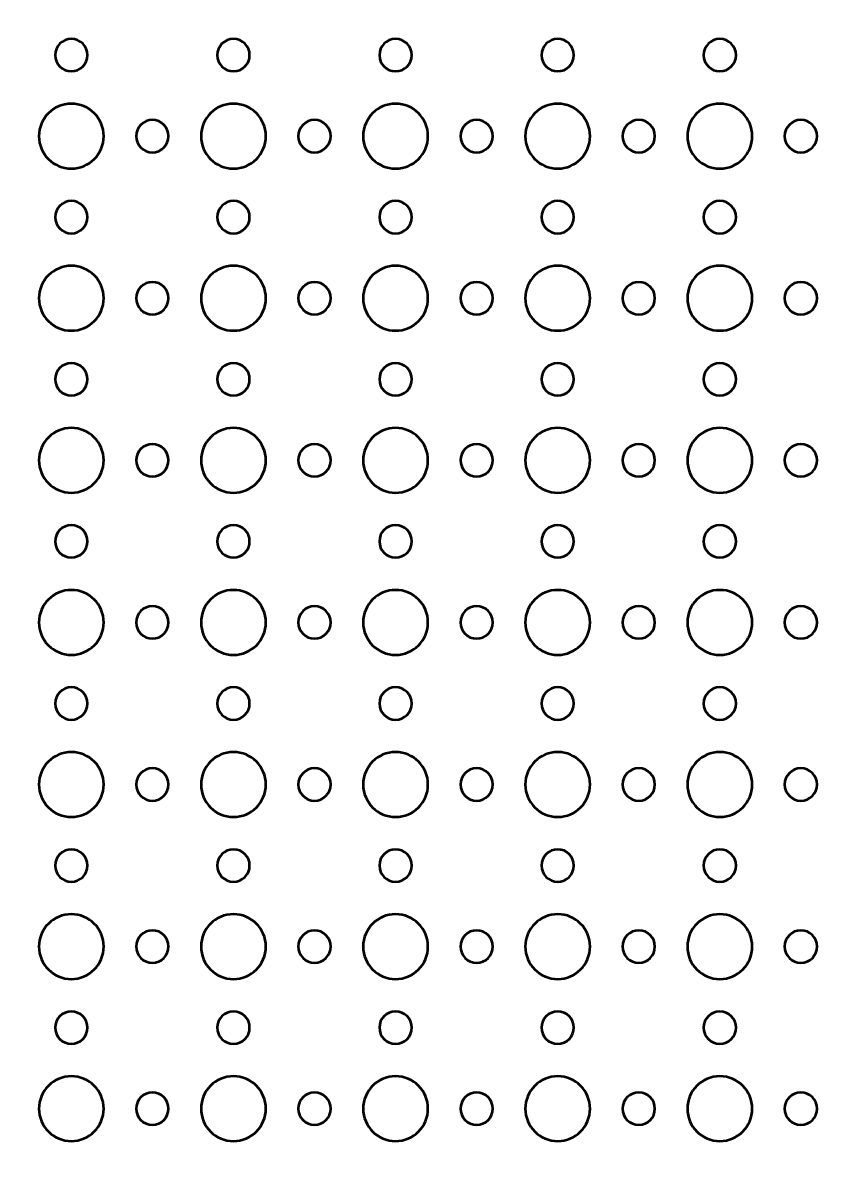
# Model space of a CAD drawing. Header units: centimetres. Extents: x -29.9 to 29.9, y -20.9 to 20.9.
# Drawn here: x 7.8 to 15.3, y -10.2 to 0.3 of the extents above; entities that cross this region are included whole.
import ezdxf

# ---------------------------------------------------------------- set-up
doc = ezdxf.new("R2010")
doc.units = ezdxf.units.CM
doc.header["$MEASUREMENT"] = 0
doc.layers.add('Layer 1', color=7, linetype='Continuous')

msp = doc.modelspace()

# ---------------------------------------------------------------- linework, layer by layer
at = {"layer": 'Layer 1', "lineweight": 53}
for points, knots in [([(29.45, -20.95), (29.45, -20.95), (-29.45, -20.95), (-29.45, -20.95), (-29.45, -20.95), (-29.72614, -20.95), (-29.95, -20.72614), (-29.95, -20.45), (-29.95, -20.45), (-29.95, -20.45), (-29.95, 20.45), (-29.95, 20.45), (-29.95, 20.45), (-29.95, 20.72614), (-29.72614, 20.95), (-29.45, 20.95), (-29.45, 20.95), (-29.45, 20.95), (29.45, 20.95), (29.45, 20.95), (29.45, 20.95), (29.72614, 20.95), (29.95, 20.72614), (29.95, 20.45), (29.95, 20.45), (29.95, 20.45), (29.95, -20.45), (29.95, -20.45), (29.95, -20.45), (29.95, -20.72614), (29.72614, -20.95), (29.45, -20.95)], [0, 0, 0, 0, 0.11111111, 0.11111111, 0.11111111, 0.11111111, 0.22222222, 0.22222222, 0.22222222, 0.22222222, 0.33333333, 0.33333333, 0.33333333, 0.33333333, 0.44444444, 0.44444444, 0.44444444, 0.44444444, 0.55555556, 0.55555556, 0.55555556, 0.55555556, 0.66666667, 0.66666667, 0.66666667, 0.66666667, 0.77777778, 0.77777778, 0.77777778, 0.77777778, 1, 1, 1, 1]), ([(8.1, 0), (8.1, 0.08284), (8.16716, 0.15), (8.25, 0.15), (8.25, 0.15), (8.33284, 0.15), (8.4, 0.08284), (8.4, 0), (8.4, 0), (8.4, -0.08284), (8.33284, -0.15), (8.25, -0.15), (8.25, -0.15), (8.16716, -0.15), (8.1, -0.08284), (8.1, 0)], [0, 0, 0, 0, 0.2, 0.2, 0.2, 0.2, 0.4, 0.4, 0.4, 0.4, 0.6, 0.6, 0.6, 0.6, 1, 1, 1, 1]), ([(9.6, 0), (9.6, 0.08284), (9.66716, 0.15), (9.75, 0.15), (9.75, 0.15), (9.83284, 0.15), (9.9, 0.08284), (9.9, 0), (9.9, 0), (9.9, -0.08284), (9.83284, -0.15), (9.75, -0.15), (9.75, -0.15), (9.66716, -0.15), (9.6, -0.08284), (9.6, 0)], [0, 0, 0, 0, 0.2, 0.2, 0.2, 0.2, 0.4, 0.4, 0.4, 0.4, 0.6, 0.6, 0.6, 0.6, 1, 1, 1, 1]), ([(11.1, 0), (11.1, 0.08284), (11.16716, 0.15), (11.25, 0.15), (11.25, 0.15), (11.33284, 0.15), (11.4, 0.08284), (11.4, 0), (11.4, 0), (11.4, -0.08284), (11.33284, -0.15), (11.25, -0.15), (11.25, -0.15), (11.16716, -0.15), (11.1, -0.08284), (11.1, 0)], [0, 0, 0, 0, 0.2, 0.2, 0.2, 0.2, 0.4, 0.4, 0.4, 0.4, 0.6, 0.6, 0.6, 0.6, 1, 1, 1, 1]), ([(12.6, 0), (12.6, 0.08284), (12.66716, 0.15), (12.75, 0.15), (12.75, 0.15), (12.83284, 0.15), (12.9, 0.08284), (12.9, 0), (12.9, 0), (12.9, -0.08284), (12.83284, -0.15), (12.75, -0.15), (12.75, -0.15), (12.66716, -0.15), (12.6, -0.08284), (12.6, 0)], [0, 0, 0, 0, 0.2, 0.2, 0.2, 0.2, 0.4, 0.4, 0.4, 0.4, 0.6, 0.6, 0.6, 0.6, 1, 1, 1, 1]), ([(14.1, 0), (14.1, 0.08284), (14.16716, 0.15), (14.25, 0.15), (14.25, 0.15), (14.33284, 0.15), (14.4, 0.08284), (14.4, 0), (14.4, 0), (14.4, -0.08284), (14.33284, -0.15), (14.25, -0.15), (14.25, -0.15), (14.16716, -0.15), (14.1, -0.08284), (14.1, 0)], [0, 0, 0, 0, 0.2, 0.2, 0.2, 0.2, 0.4, 0.4, 0.4, 0.4, 0.6, 0.6, 0.6, 0.6, 1, 1, 1, 1]), ([(7.95, -0.75), (7.95, -0.58431), (8.08431, -0.45), (8.25, -0.45), (8.25, -0.45), (8.41569, -0.45), (8.55, -0.58431), (8.55, -0.75), (8.55, -0.75), (8.55, -0.91569), (8.41569, -1.05), (8.25, -1.05), (8.25, -1.05), (8.08431, -1.05), (7.95, -0.91569), (7.95, -0.75)], [0, 0, 0, 0, 0.2, 0.2, 0.2, 0.2, 0.4, 0.4, 0.4, 0.4, 0.6, 0.6, 0.6, 0.6, 1, 1, 1, 1]), ([(9.45, -0.75), (9.45, -0.58431), (9.58431, -0.45), (9.75, -0.45), (9.75, -0.45), (9.91569, -0.45), (10.05, -0.58431), (10.05, -0.75), (10.05, -0.75), (10.05, -0.91569), (9.91569, -1.05), (9.75, -1.05), (9.75, -1.05), (9.58431, -1.05), (9.45, -0.91569), (9.45, -0.75)], [0, 0, 0, 0, 0.2, 0.2, 0.2, 0.2, 0.4, 0.4, 0.4, 0.4, 0.6, 0.6, 0.6, 0.6, 1, 1, 1, 1]), ([(10.95, -0.75), (10.95, -0.58431), (11.08431, -0.45), (11.25, -0.45), (11.25, -0.45), (11.41569, -0.45), (11.55, -0.58431), (11.55, -0.75), (11.55, -0.75), (11.55, -0.91569), (11.41569, -1.05), (11.25, -1.05), (11.25, -1.05), (11.08431, -1.05), (10.95, -0.91569), (10.95, -0.75)], [0, 0, 0, 0, 0.2, 0.2, 0.2, 0.2, 0.4, 0.4, 0.4, 0.4, 0.6, 0.6, 0.6, 0.6, 1, 1, 1, 1]), ([(12.45, -0.75), (12.45, -0.58431), (12.58431, -0.45), (12.75, -0.45), (12.75, -0.45), (12.91569, -0.45), (13.05, -0.58431), (13.05, -0.75), (13.05, -0.75), (13.05, -0.91569), (12.91569, -1.05), (12.75, -1.05), (12.75, -1.05), (12.58431, -1.05), (12.45, -0.91569), (12.45, -0.75)], [0, 0, 0, 0, 0.2, 0.2, 0.2, 0.2, 0.4, 0.4, 0.4, 0.4, 0.6, 0.6, 0.6, 0.6, 1, 1, 1, 1]), ([(13.95, -0.75), (13.95, -0.58431), (14.08431, -0.45), (14.25, -0.45), (14.25, -0.45), (14.41569, -0.45), (14.55, -0.58431), (14.55, -0.75), (14.55, -0.75), (14.55, -0.91569), (14.41569, -1.05), (14.25, -1.05), (14.25, -1.05), (14.08431, -1.05), (13.95, -0.91569), (13.95, -0.75)], [0, 0, 0, 0, 0.2, 0.2, 0.2, 0.2, 0.4, 0.4, 0.4, 0.4, 0.6, 0.6, 0.6, 0.6, 1, 1, 1, 1]), ([(8.85, -0.75), (8.85, -0.66716), (8.91716, -0.6), (9, -0.6), (9, -0.6), (9.08284, -0.6), (9.15, -0.66716), (9.15, -0.75), (9.15, -0.75), (9.15, -0.83284), (9.08284, -0.9), (9, -0.9), (9, -0.9), (8.91716, -0.9), (8.85, -0.83284), (8.85, -0.75)], [0, 0, 0, 0, 0.2, 0.2, 0.2, 0.2, 0.4, 0.4, 0.4, 0.4, 0.6, 0.6, 0.6, 0.6, 1, 1, 1, 1]), ([(10.35, -0.75), (10.35, -0.66716), (10.41716, -0.6), (10.5, -0.6), (10.5, -0.6), (10.58284, -0.6), (10.65, -0.66716), (10.65, -0.75), (10.65, -0.75), (10.65, -0.83284), (10.58284, -0.9), (10.5, -0.9), (10.5, -0.9), (10.41716, -0.9), (10.35, -0.83284), (10.35, -0.75)], [0, 0, 0, 0, 0.2, 0.2, 0.2, 0.2, 0.4, 0.4, 0.4, 0.4, 0.6, 0.6, 0.6, 0.6, 1, 1, 1, 1]), ([(11.85, -0.75), (11.85, -0.66716), (11.91716, -0.6), (12, -0.6), (12, -0.6), (12.08284, -0.6), (12.15, -0.66716), (12.15, -0.75), (12.15, -0.75), (12.15, -0.83284), (12.08284, -0.9), (12, -0.9), (12, -0.9), (11.91716, -0.9), (11.85, -0.83284), (11.85, -0.75)], [0, 0, 0, 0, 0.2, 0.2, 0.2, 0.2, 0.4, 0.4, 0.4, 0.4, 0.6, 0.6, 0.6, 0.6, 1, 1, 1, 1]), ([(13.35, -0.75), (13.35, -0.66716), (13.41716, -0.6), (13.5, -0.6), (13.5, -0.6), (13.58284, -0.6), (13.65, -0.66716), (13.65, -0.75), (13.65, -0.75), (13.65, -0.83284), (13.58284, -0.9), (13.5, -0.9), (13.5, -0.9), (13.41716, -0.9), (13.35, -0.83284), (13.35, -0.75)], [0, 0, 0, 0, 0.2, 0.2, 0.2, 0.2, 0.4, 0.4, 0.4, 0.4, 0.6, 0.6, 0.6, 0.6, 1, 1, 1, 1]), ([(14.85, -0.75), (14.85, -0.66716), (14.91716, -0.6), (15, -0.6), (15, -0.6), (15.08284, -0.6), (15.15, -0.66716), (15.15, -0.75), (15.15, -0.75), (15.15, -0.83284), (15.08284, -0.9), (15, -0.9), (15, -0.9), (14.91716, -0.9), (14.85, -0.83284), (14.85, -0.75)], [0, 0, 0, 0, 0.2, 0.2, 0.2, 0.2, 0.4, 0.4, 0.4, 0.4, 0.6, 0.6, 0.6, 0.6, 1, 1, 1, 1]), ([(8.1, -1.5), (8.1, -1.41716), (8.16716, -1.35), (8.25, -1.35), (8.25, -1.35), (8.33284, -1.35), (8.4, -1.41716), (8.4, -1.5), (8.4, -1.5), (8.4, -1.58284), (8.33284, -1.65), (8.25, -1.65), (8.25, -1.65), (8.16716, -1.65), (8.1, -1.58284), (8.1, -1.5)], [0, 0, 0, 0, 0.2, 0.2, 0.2, 0.2, 0.4, 0.4, 0.4, 0.4, 0.6, 0.6, 0.6, 0.6, 1, 1, 1, 1]), ([(9.6, -1.5), (9.6, -1.41716), (9.66716, -1.35), (9.75, -1.35), (9.75, -1.35), (9.83284, -1.35), (9.9, -1.41716), (9.9, -1.5), (9.9, -1.5), (9.9, -1.58284), (9.83284, -1.65), (9.75, -1.65), (9.75, -1.65), (9.66716, -1.65), (9.6, -1.58284), (9.6, -1.5)], [0, 0, 0, 0, 0.2, 0.2, 0.2, 0.2, 0.4, 0.4, 0.4, 0.4, 0.6, 0.6, 0.6, 0.6, 1, 1, 1, 1]), ([(11.1, -1.5), (11.1, -1.41716), (11.16716, -1.35), (11.25, -1.35), (11.25, -1.35), (11.33284, -1.35), (11.4, -1.41716), (11.4, -1.5), (11.4, -1.5), (11.4, -1.58284), (11.33284, -1.65), (11.25, -1.65), (11.25, -1.65), (11.16716, -1.65), (11.1, -1.58284), (11.1, -1.5)], [0, 0, 0, 0, 0.2, 0.2, 0.2, 0.2, 0.4, 0.4, 0.4, 0.4, 0.6, 0.6, 0.6, 0.6, 1, 1, 1, 1]), ([(12.6, -1.5), (12.6, -1.41716), (12.66716, -1.35), (12.75, -1.35), (12.75, -1.35), (12.83284, -1.35), (12.9, -1.41716), (12.9, -1.5), (12.9, -1.5), (12.9, -1.58284), (12.83284, -1.65), (12.75, -1.65), (12.75, -1.65), (12.66716, -1.65), (12.6, -1.58284), (12.6, -1.5)], [0, 0, 0, 0, 0.2, 0.2, 0.2, 0.2, 0.4, 0.4, 0.4, 0.4, 0.6, 0.6, 0.6, 0.6, 1, 1, 1, 1]), ([(14.1, -1.5), (14.1, -1.41716), (14.16716, -1.35), (14.25, -1.35), (14.25, -1.35), (14.33284, -1.35), (14.4, -1.41716), (14.4, -1.5), (14.4, -1.5), (14.4, -1.58284), (14.33284, -1.65), (14.25, -1.65), (14.25, -1.65), (14.16716, -1.65), (14.1, -1.58284), (14.1, -1.5)], [0, 0, 0, 0, 0.2, 0.2, 0.2, 0.2, 0.4, 0.4, 0.4, 0.4, 0.6, 0.6, 0.6, 0.6, 1, 1, 1, 1]), ([(7.95, -2.25), (7.95, -2.08431), (8.08431, -1.95), (8.25, -1.95), (8.25, -1.95), (8.41569, -1.95), (8.55, -2.08431), (8.55, -2.25), (8.55, -2.25), (8.55, -2.41569), (8.41569, -2.55), (8.25, -2.55), (8.25, -2.55), (8.08431, -2.55), (7.95, -2.41569), (7.95, -2.25)], [0, 0, 0, 0, 0.2, 0.2, 0.2, 0.2, 0.4, 0.4, 0.4, 0.4, 0.6, 0.6, 0.6, 0.6, 1, 1, 1, 1]), ([(9.45, -2.25), (9.45, -2.08431), (9.58431, -1.95), (9.75, -1.95), (9.75, -1.95), (9.91569, -1.95), (10.05, -2.08431), (10.05, -2.25), (10.05, -2.25), (10.05, -2.41569), (9.91569, -2.55), (9.75, -2.55), (9.75, -2.55), (9.58431, -2.55), (9.45, -2.41569), (9.45, -2.25)], [0, 0, 0, 0, 0.2, 0.2, 0.2, 0.2, 0.4, 0.4, 0.4, 0.4, 0.6, 0.6, 0.6, 0.6, 1, 1, 1, 1]), ([(10.95, -2.25), (10.95, -2.08431), (11.08431, -1.95), (11.25, -1.95), (11.25, -1.95), (11.41569, -1.95), (11.55, -2.08431), (11.55, -2.25), (11.55, -2.25), (11.55, -2.41569), (11.41569, -2.55), (11.25, -2.55), (11.25, -2.55), (11.08431, -2.55), (10.95, -2.41569), (10.95, -2.25)], [0, 0, 0, 0, 0.2, 0.2, 0.2, 0.2, 0.4, 0.4, 0.4, 0.4, 0.6, 0.6, 0.6, 0.6, 1, 1, 1, 1]), ([(12.45, -2.25), (12.45, -2.08431), (12.58431, -1.95), (12.75, -1.95), (12.75, -1.95), (12.91569, -1.95), (13.05, -2.08431), (13.05, -2.25), (13.05, -2.25), (13.05, -2.41569), (12.91569, -2.55), (12.75, -2.55), (12.75, -2.55), (12.58431, -2.55), (12.45, -2.41569), (12.45, -2.25)], [0, 0, 0, 0, 0.2, 0.2, 0.2, 0.2, 0.4, 0.4, 0.4, 0.4, 0.6, 0.6, 0.6, 0.6, 1, 1, 1, 1]), ([(13.95, -2.25), (13.95, -2.08431), (14.08431, -1.95), (14.25, -1.95), (14.25, -1.95), (14.41569, -1.95), (14.55, -2.08431), (14.55, -2.25), (14.55, -2.25), (14.55, -2.41569), (14.41569, -2.55), (14.25, -2.55), (14.25, -2.55), (14.08431, -2.55), (13.95, -2.41569), (13.95, -2.25)], [0, 0, 0, 0, 0.2, 0.2, 0.2, 0.2, 0.4, 0.4, 0.4, 0.4, 0.6, 0.6, 0.6, 0.6, 1, 1, 1, 1]), ([(8.85, -2.25), (8.85, -2.16716), (8.91716, -2.1), (9, -2.1), (9, -2.1), (9.08284, -2.1), (9.15, -2.16716), (9.15, -2.25), (9.15, -2.25), (9.15, -2.33284), (9.08284, -2.4), (9, -2.4), (9, -2.4), (8.91716, -2.4), (8.85, -2.33284), (8.85, -2.25)], [0, 0, 0, 0, 0.2, 0.2, 0.2, 0.2, 0.4, 0.4, 0.4, 0.4, 0.6, 0.6, 0.6, 0.6, 1, 1, 1, 1]), ([(10.35, -2.25), (10.35, -2.16716), (10.41716, -2.1), (10.5, -2.1), (10.5, -2.1), (10.58284, -2.1), (10.65, -2.16716), (10.65, -2.25), (10.65, -2.25), (10.65, -2.33284), (10.58284, -2.4), (10.5, -2.4), (10.5, -2.4), (10.41716, -2.4), (10.35, -2.33284), (10.35, -2.25)], [0, 0, 0, 0, 0.2, 0.2, 0.2, 0.2, 0.4, 0.4, 0.4, 0.4, 0.6, 0.6, 0.6, 0.6, 1, 1, 1, 1]), ([(11.85, -2.25), (11.85, -2.16716), (11.91716, -2.1), (12, -2.1), (12, -2.1), (12.08284, -2.1), (12.15, -2.16716), (12.15, -2.25), (12.15, -2.25), (12.15, -2.33284), (12.08284, -2.4), (12, -2.4), (12, -2.4), (11.91716, -2.4), (11.85, -2.33284), (11.85, -2.25)], [0, 0, 0, 0, 0.2, 0.2, 0.2, 0.2, 0.4, 0.4, 0.4, 0.4, 0.6, 0.6, 0.6, 0.6, 1, 1, 1, 1]), ([(13.35, -2.25), (13.35, -2.16716), (13.41716, -2.1), (13.5, -2.1), (13.5, -2.1), (13.58284, -2.1), (13.65, -2.16716), (13.65, -2.25), (13.65, -2.25), (13.65, -2.33284), (13.58284, -2.4), (13.5, -2.4), (13.5, -2.4), (13.41716, -2.4), (13.35, -2.33284), (13.35, -2.25)], [0, 0, 0, 0, 0.2, 0.2, 0.2, 0.2, 0.4, 0.4, 0.4, 0.4, 0.6, 0.6, 0.6, 0.6, 1, 1, 1, 1]), ([(14.85, -2.25), (14.85, -2.16716), (14.91716, -2.1), (15, -2.1), (15, -2.1), (15.08284, -2.1), (15.15, -2.16716), (15.15, -2.25), (15.15, -2.25), (15.15, -2.33284), (15.08284, -2.4), (15, -2.4), (15, -2.4), (14.91716, -2.4), (14.85, -2.33284), (14.85, -2.25)], [0, 0, 0, 0, 0.2, 0.2, 0.2, 0.2, 0.4, 0.4, 0.4, 0.4, 0.6, 0.6, 0.6, 0.6, 1, 1, 1, 1]), ([(8.1, -3), (8.1, -2.91716), (8.16716, -2.85), (8.25, -2.85), (8.25, -2.85), (8.33284, -2.85), (8.4, -2.91716), (8.4, -3), (8.4, -3), (8.4, -3.08284), (8.33284, -3.15), (8.25, -3.15), (8.25, -3.15), (8.16716, -3.15), (8.1, -3.08284), (8.1, -3)], [0, 0, 0, 0, 0.2, 0.2, 0.2, 0.2, 0.4, 0.4, 0.4, 0.4, 0.6, 0.6, 0.6, 0.6, 1, 1, 1, 1]), ([(9.6, -3), (9.6, -2.91716), (9.66716, -2.85), (9.75, -2.85), (9.75, -2.85), (9.83284, -2.85), (9.9, -2.91716), (9.9, -3), (9.9, -3), (9.9, -3.08284), (9.83284, -3.15), (9.75, -3.15), (9.75, -3.15), (9.66716, -3.15), (9.6, -3.08284), (9.6, -3)], [0, 0, 0, 0, 0.2, 0.2, 0.2, 0.2, 0.4, 0.4, 0.4, 0.4, 0.6, 0.6, 0.6, 0.6, 1, 1, 1, 1]), ([(11.1, -3), (11.1, -2.91716), (11.16716, -2.85), (11.25, -2.85), (11.25, -2.85), (11.33284, -2.85), (11.4, -2.91716), (11.4, -3), (11.4, -3), (11.4, -3.08284), (11.33284, -3.15), (11.25, -3.15), (11.25, -3.15), (11.16716, -3.15), (11.1, -3.08284), (11.1, -3)], [0, 0, 0, 0, 0.2, 0.2, 0.2, 0.2, 0.4, 0.4, 0.4, 0.4, 0.6, 0.6, 0.6, 0.6, 1, 1, 1, 1]), ([(12.6, -3), (12.6, -2.91716), (12.66716, -2.85), (12.75, -2.85), (12.75, -2.85), (12.83284, -2.85), (12.9, -2.91716), (12.9, -3), (12.9, -3), (12.9, -3.08284), (12.83284, -3.15), (12.75, -3.15), (12.75, -3.15), (12.66716, -3.15), (12.6, -3.08284), (12.6, -3)], [0, 0, 0, 0, 0.2, 0.2, 0.2, 0.2, 0.4, 0.4, 0.4, 0.4, 0.6, 0.6, 0.6, 0.6, 1, 1, 1, 1]), ([(14.1, -3), (14.1, -2.91716), (14.16716, -2.85), (14.25, -2.85), (14.25, -2.85), (14.33284, -2.85), (14.4, -2.91716), (14.4, -3), (14.4, -3), (14.4, -3.08284), (14.33284, -3.15), (14.25, -3.15), (14.25, -3.15), (14.16716, -3.15), (14.1, -3.08284), (14.1, -3)], [0, 0, 0, 0, 0.2, 0.2, 0.2, 0.2, 0.4, 0.4, 0.4, 0.4, 0.6, 0.6, 0.6, 0.6, 1, 1, 1, 1]), ([(7.95, -3.75), (7.95, -3.58431), (8.08431, -3.45), (8.25, -3.45), (8.25, -3.45), (8.41569, -3.45), (8.55, -3.58431), (8.55, -3.75), (8.55, -3.75), (8.55, -3.91569), (8.41569, -4.05), (8.25, -4.05), (8.25, -4.05), (8.08431, -4.05), (7.95, -3.91569), (7.95, -3.75)], [0, 0, 0, 0, 0.2, 0.2, 0.2, 0.2, 0.4, 0.4, 0.4, 0.4, 0.6, 0.6, 0.6, 0.6, 1, 1, 1, 1]), ([(9.45, -3.75), (9.45, -3.58431), (9.58431, -3.45), (9.75, -3.45), (9.75, -3.45), (9.91569, -3.45), (10.05, -3.58431), (10.05, -3.75), (10.05, -3.75), (10.05, -3.91569), (9.91569, -4.05), (9.75, -4.05), (9.75, -4.05), (9.58431, -4.05), (9.45, -3.91569), (9.45, -3.75)], [0, 0, 0, 0, 0.2, 0.2, 0.2, 0.2, 0.4, 0.4, 0.4, 0.4, 0.6, 0.6, 0.6, 0.6, 1, 1, 1, 1]), ([(10.95, -3.75), (10.95, -3.58431), (11.08431, -3.45), (11.25, -3.45), (11.25, -3.45), (11.41569, -3.45), (11.55, -3.58431), (11.55, -3.75), (11.55, -3.75), (11.55, -3.91569), (11.41569, -4.05), (11.25, -4.05), (11.25, -4.05), (11.08431, -4.05), (10.95, -3.91569), (10.95, -3.75)], [0, 0, 0, 0, 0.2, 0.2, 0.2, 0.2, 0.4, 0.4, 0.4, 0.4, 0.6, 0.6, 0.6, 0.6, 1, 1, 1, 1]), ([(12.45, -3.75), (12.45, -3.58431), (12.58431, -3.45), (12.75, -3.45), (12.75, -3.45), (12.91569, -3.45), (13.05, -3.58431), (13.05, -3.75), (13.05, -3.75), (13.05, -3.91569), (12.91569, -4.05), (12.75, -4.05), (12.75, -4.05), (12.58431, -4.05), (12.45, -3.91569), (12.45, -3.75)], [0, 0, 0, 0, 0.2, 0.2, 0.2, 0.2, 0.4, 0.4, 0.4, 0.4, 0.6, 0.6, 0.6, 0.6, 1, 1, 1, 1]), ([(13.95, -3.75), (13.95, -3.58431), (14.08431, -3.45), (14.25, -3.45), (14.25, -3.45), (14.41569, -3.45), (14.55, -3.58431), (14.55, -3.75), (14.55, -3.75), (14.55, -3.91569), (14.41569, -4.05), (14.25, -4.05), (14.25, -4.05), (14.08431, -4.05), (13.95, -3.91569), (13.95, -3.75)], [0, 0, 0, 0, 0.2, 0.2, 0.2, 0.2, 0.4, 0.4, 0.4, 0.4, 0.6, 0.6, 0.6, 0.6, 1, 1, 1, 1]), ([(8.85, -3.75), (8.85, -3.66716), (8.91716, -3.6), (9, -3.6), (9, -3.6), (9.08284, -3.6), (9.15, -3.66716), (9.15, -3.75), (9.15, -3.75), (9.15, -3.83284), (9.08284, -3.9), (9, -3.9), (9, -3.9), (8.91716, -3.9), (8.85, -3.83284), (8.85, -3.75)], [0, 0, 0, 0, 0.2, 0.2, 0.2, 0.2, 0.4, 0.4, 0.4, 0.4, 0.6, 0.6, 0.6, 0.6, 1, 1, 1, 1]), ([(10.35, -3.75), (10.35, -3.66716), (10.41716, -3.6), (10.5, -3.6), (10.5, -3.6), (10.58284, -3.6), (10.65, -3.66716), (10.65, -3.75), (10.65, -3.75), (10.65, -3.83284), (10.58284, -3.9), (10.5, -3.9), (10.5, -3.9), (10.41716, -3.9), (10.35, -3.83284), (10.35, -3.75)], [0, 0, 0, 0, 0.2, 0.2, 0.2, 0.2, 0.4, 0.4, 0.4, 0.4, 0.6, 0.6, 0.6, 0.6, 1, 1, 1, 1]), ([(11.85, -3.75), (11.85, -3.66716), (11.91716, -3.6), (12, -3.6), (12, -3.6), (12.08284, -3.6), (12.15, -3.66716), (12.15, -3.75), (12.15, -3.75), (12.15, -3.83284), (12.08284, -3.9), (12, -3.9), (12, -3.9), (11.91716, -3.9), (11.85, -3.83284), (11.85, -3.75)], [0, 0, 0, 0, 0.2, 0.2, 0.2, 0.2, 0.4, 0.4, 0.4, 0.4, 0.6, 0.6, 0.6, 0.6, 1, 1, 1, 1]), ([(13.35, -3.75), (13.35, -3.66716), (13.41716, -3.6), (13.5, -3.6), (13.5, -3.6), (13.58284, -3.6), (13.65, -3.66716), (13.65, -3.75), (13.65, -3.75), (13.65, -3.83284), (13.58284, -3.9), (13.5, -3.9), (13.5, -3.9), (13.41716, -3.9), (13.35, -3.83284), (13.35, -3.75)], [0, 0, 0, 0, 0.2, 0.2, 0.2, 0.2, 0.4, 0.4, 0.4, 0.4, 0.6, 0.6, 0.6, 0.6, 1, 1, 1, 1]), ([(14.85, -3.75), (14.85, -3.66716), (14.91716, -3.6), (15, -3.6), (15, -3.6), (15.08284, -3.6), (15.15, -3.66716), (15.15, -3.75), (15.15, -3.75), (15.15, -3.83284), (15.08284, -3.9), (15, -3.9), (15, -3.9), (14.91716, -3.9), (14.85, -3.83284), (14.85, -3.75)], [0, 0, 0, 0, 0.2, 0.2, 0.2, 0.2, 0.4, 0.4, 0.4, 0.4, 0.6, 0.6, 0.6, 0.6, 1, 1, 1, 1]), ([(8.1, -4.5), (8.1, -4.41716), (8.16716, -4.35), (8.25, -4.35), (8.25, -4.35), (8.33284, -4.35), (8.4, -4.41716), (8.4, -4.5), (8.4, -4.5), (8.4, -4.58284), (8.33284, -4.65), (8.25, -4.65), (8.25, -4.65), (8.16716, -4.65), (8.1, -4.58284), (8.1, -4.5)], [0, 0, 0, 0, 0.2, 0.2, 0.2, 0.2, 0.4, 0.4, 0.4, 0.4, 0.6, 0.6, 0.6, 0.6, 1, 1, 1, 1]), ([(9.6, -4.5), (9.6, -4.41716), (9.66716, -4.35), (9.75, -4.35), (9.75, -4.35), (9.83284, -4.35), (9.9, -4.41716), (9.9, -4.5), (9.9, -4.5), (9.9, -4.58284), (9.83284, -4.65), (9.75, -4.65), (9.75, -4.65), (9.66716, -4.65), (9.6, -4.58284), (9.6, -4.5)], [0, 0, 0, 0, 0.2, 0.2, 0.2, 0.2, 0.4, 0.4, 0.4, 0.4, 0.6, 0.6, 0.6, 0.6, 1, 1, 1, 1]), ([(11.1, -4.5), (11.1, -4.41716), (11.16716, -4.35), (11.25, -4.35), (11.25, -4.35), (11.33284, -4.35), (11.4, -4.41716), (11.4, -4.5), (11.4, -4.5), (11.4, -4.58284), (11.33284, -4.65), (11.25, -4.65), (11.25, -4.65), (11.16716, -4.65), (11.1, -4.58284), (11.1, -4.5)], [0, 0, 0, 0, 0.2, 0.2, 0.2, 0.2, 0.4, 0.4, 0.4, 0.4, 0.6, 0.6, 0.6, 0.6, 1, 1, 1, 1]), ([(12.6, -4.5), (12.6, -4.41716), (12.66716, -4.35), (12.75, -4.35), (12.75, -4.35), (12.83284, -4.35), (12.9, -4.41716), (12.9, -4.5), (12.9, -4.5), (12.9, -4.58284), (12.83284, -4.65), (12.75, -4.65), (12.75, -4.65), (12.66716, -4.65), (12.6, -4.58284), (12.6, -4.5)], [0, 0, 0, 0, 0.2, 0.2, 0.2, 0.2, 0.4, 0.4, 0.4, 0.4, 0.6, 0.6, 0.6, 0.6, 1, 1, 1, 1]), ([(14.1, -4.5), (14.1, -4.41716), (14.16716, -4.35), (14.25, -4.35), (14.25, -4.35), (14.33284, -4.35), (14.4, -4.41716), (14.4, -4.5), (14.4, -4.5), (14.4, -4.58284), (14.33284, -4.65), (14.25, -4.65), (14.25, -4.65), (14.16716, -4.65), (14.1, -4.58284), (14.1, -4.5)], [0, 0, 0, 0, 0.2, 0.2, 0.2, 0.2, 0.4, 0.4, 0.4, 0.4, 0.6, 0.6, 0.6, 0.6, 1, 1, 1, 1]), ([(7.95, -5.25), (7.95, -5.08431), (8.08431, -4.95), (8.25, -4.95), (8.25, -4.95), (8.41569, -4.95), (8.55, -5.08431), (8.55, -5.25), (8.55, -5.25), (8.55, -5.41569), (8.41569, -5.55), (8.25, -5.55), (8.25, -5.55), (8.08431, -5.55), (7.95, -5.41569), (7.95, -5.25)], [0, 0, 0, 0, 0.2, 0.2, 0.2, 0.2, 0.4, 0.4, 0.4, 0.4, 0.6, 0.6, 0.6, 0.6, 1, 1, 1, 1]), ([(9.45, -5.25), (9.45, -5.08431), (9.58431, -4.95), (9.75, -4.95), (9.75, -4.95), (9.91569, -4.95), (10.05, -5.08431), (10.05, -5.25), (10.05, -5.25), (10.05, -5.41569), (9.91569, -5.55), (9.75, -5.55), (9.75, -5.55), (9.58431, -5.55), (9.45, -5.41569), (9.45, -5.25)], [0, 0, 0, 0, 0.2, 0.2, 0.2, 0.2, 0.4, 0.4, 0.4, 0.4, 0.6, 0.6, 0.6, 0.6, 1, 1, 1, 1]), ([(10.95, -5.25), (10.95, -5.08431), (11.08431, -4.95), (11.25, -4.95), (11.25, -4.95), (11.41569, -4.95), (11.55, -5.08431), (11.55, -5.25), (11.55, -5.25), (11.55, -5.41569), (11.41569, -5.55), (11.25, -5.55), (11.25, -5.55), (11.08431, -5.55), (10.95, -5.41569), (10.95, -5.25)], [0, 0, 0, 0, 0.2, 0.2, 0.2, 0.2, 0.4, 0.4, 0.4, 0.4, 0.6, 0.6, 0.6, 0.6, 1, 1, 1, 1]), ([(12.45, -5.25), (12.45, -5.08431), (12.58431, -4.95), (12.75, -4.95), (12.75, -4.95), (12.91569, -4.95), (13.05, -5.08431), (13.05, -5.25), (13.05, -5.25), (13.05, -5.41569), (12.91569, -5.55), (12.75, -5.55), (12.75, -5.55), (12.58431, -5.55), (12.45, -5.41569), (12.45, -5.25)], [0, 0, 0, 0, 0.2, 0.2, 0.2, 0.2, 0.4, 0.4, 0.4, 0.4, 0.6, 0.6, 0.6, 0.6, 1, 1, 1, 1]), ([(13.95, -5.25), (13.95, -5.08431), (14.08431, -4.95), (14.25, -4.95), (14.25, -4.95), (14.41569, -4.95), (14.55, -5.08431), (14.55, -5.25), (14.55, -5.25), (14.55, -5.41569), (14.41569, -5.55), (14.25, -5.55), (14.25, -5.55), (14.08431, -5.55), (13.95, -5.41569), (13.95, -5.25)], [0, 0, 0, 0, 0.2, 0.2, 0.2, 0.2, 0.4, 0.4, 0.4, 0.4, 0.6, 0.6, 0.6, 0.6, 1, 1, 1, 1]), ([(8.85, -5.25), (8.85, -5.16716), (8.91716, -5.1), (9, -5.1), (9, -5.1), (9.08284, -5.1), (9.15, -5.16716), (9.15, -5.25), (9.15, -5.25), (9.15, -5.33284), (9.08284, -5.4), (9, -5.4), (9, -5.4), (8.91716, -5.4), (8.85, -5.33284), (8.85, -5.25)], [0, 0, 0, 0, 0.2, 0.2, 0.2, 0.2, 0.4, 0.4, 0.4, 0.4, 0.6, 0.6, 0.6, 0.6, 1, 1, 1, 1]), ([(10.35, -5.25), (10.35, -5.16716), (10.41716, -5.1), (10.5, -5.1), (10.5, -5.1), (10.58284, -5.1), (10.65, -5.16716), (10.65, -5.25), (10.65, -5.25), (10.65, -5.33284), (10.58284, -5.4), (10.5, -5.4), (10.5, -5.4), (10.41716, -5.4), (10.35, -5.33284), (10.35, -5.25)], [0, 0, 0, 0, 0.2, 0.2, 0.2, 0.2, 0.4, 0.4, 0.4, 0.4, 0.6, 0.6, 0.6, 0.6, 1, 1, 1, 1]), ([(11.85, -5.25), (11.85, -5.16716), (11.91716, -5.1), (12, -5.1), (12, -5.1), (12.08284, -5.1), (12.15, -5.16716), (12.15, -5.25), (12.15, -5.25), (12.15, -5.33284), (12.08284, -5.4), (12, -5.4), (12, -5.4), (11.91716, -5.4), (11.85, -5.33284), (11.85, -5.25)], [0, 0, 0, 0, 0.2, 0.2, 0.2, 0.2, 0.4, 0.4, 0.4, 0.4, 0.6, 0.6, 0.6, 0.6, 1, 1, 1, 1]), ([(13.35, -5.25), (13.35, -5.16716), (13.41716, -5.1), (13.5, -5.1), (13.5, -5.1), (13.58284, -5.1), (13.65, -5.16716), (13.65, -5.25), (13.65, -5.25), (13.65, -5.33284), (13.58284, -5.4), (13.5, -5.4), (13.5, -5.4), (13.41716, -5.4), (13.35, -5.33284), (13.35, -5.25)], [0, 0, 0, 0, 0.2, 0.2, 0.2, 0.2, 0.4, 0.4, 0.4, 0.4, 0.6, 0.6, 0.6, 0.6, 1, 1, 1, 1]), ([(14.85, -5.25), (14.85, -5.16716), (14.91716, -5.1), (15, -5.1), (15, -5.1), (15.08284, -5.1), (15.15, -5.16716), (15.15, -5.25), (15.15, -5.25), (15.15, -5.33284), (15.08284, -5.4), (15, -5.4), (15, -5.4), (14.91716, -5.4), (14.85, -5.33284), (14.85, -5.25)], [0, 0, 0, 0, 0.2, 0.2, 0.2, 0.2, 0.4, 0.4, 0.4, 0.4, 0.6, 0.6, 0.6, 0.6, 1, 1, 1, 1]), ([(8.1, -6), (8.1, -5.91716), (8.16716, -5.85), (8.25, -5.85), (8.25, -5.85), (8.33284, -5.85), (8.4, -5.91716), (8.4, -6), (8.4, -6), (8.4, -6.08284), (8.33284, -6.15), (8.25, -6.15), (8.25, -6.15), (8.16716, -6.15), (8.1, -6.08284), (8.1, -6)], [0, 0, 0, 0, 0.2, 0.2, 0.2, 0.2, 0.4, 0.4, 0.4, 0.4, 0.6, 0.6, 0.6, 0.6, 1, 1, 1, 1]), ([(9.6, -6), (9.6, -5.91716), (9.66716, -5.85), (9.75, -5.85), (9.75, -5.85), (9.83284, -5.85), (9.9, -5.91716), (9.9, -6), (9.9, -6), (9.9, -6.08284), (9.83284, -6.15), (9.75, -6.15), (9.75, -6.15), (9.66716, -6.15), (9.6, -6.08284), (9.6, -6)], [0, 0, 0, 0, 0.2, 0.2, 0.2, 0.2, 0.4, 0.4, 0.4, 0.4, 0.6, 0.6, 0.6, 0.6, 1, 1, 1, 1]), ([(11.1, -6), (11.1, -5.91716), (11.16716, -5.85), (11.25, -5.85), (11.25, -5.85), (11.33284, -5.85), (11.4, -5.91716), (11.4, -6), (11.4, -6), (11.4, -6.08284), (11.33284, -6.15), (11.25, -6.15), (11.25, -6.15), (11.16716, -6.15), (11.1, -6.08284), (11.1, -6)], [0, 0, 0, 0, 0.2, 0.2, 0.2, 0.2, 0.4, 0.4, 0.4, 0.4, 0.6, 0.6, 0.6, 0.6, 1, 1, 1, 1]), ([(12.6, -6), (12.6, -5.91716), (12.66716, -5.85), (12.75, -5.85), (12.75, -5.85), (12.83284, -5.85), (12.9, -5.91716), (12.9, -6), (12.9, -6), (12.9, -6.08284), (12.83284, -6.15), (12.75, -6.15), (12.75, -6.15), (12.66716, -6.15), (12.6, -6.08284), (12.6, -6)], [0, 0, 0, 0, 0.2, 0.2, 0.2, 0.2, 0.4, 0.4, 0.4, 0.4, 0.6, 0.6, 0.6, 0.6, 1, 1, 1, 1]), ([(14.1, -6), (14.1, -5.91716), (14.16716, -5.85), (14.25, -5.85), (14.25, -5.85), (14.33284, -5.85), (14.4, -5.91716), (14.4, -6), (14.4, -6), (14.4, -6.08284), (14.33284, -6.15), (14.25, -6.15), (14.25, -6.15), (14.16716, -6.15), (14.1, -6.08284), (14.1, -6)], [0, 0, 0, 0, 0.2, 0.2, 0.2, 0.2, 0.4, 0.4, 0.4, 0.4, 0.6, 0.6, 0.6, 0.6, 1, 1, 1, 1]), ([(7.95, -6.75), (7.95, -6.58431), (8.08431, -6.45), (8.25, -6.45), (8.25, -6.45), (8.41569, -6.45), (8.55, -6.58431), (8.55, -6.75), (8.55, -6.75), (8.55, -6.91569), (8.41569, -7.05), (8.25, -7.05), (8.25, -7.05), (8.08431, -7.05), (7.95, -6.91569), (7.95, -6.75)], [0, 0, 0, 0, 0.2, 0.2, 0.2, 0.2, 0.4, 0.4, 0.4, 0.4, 0.6, 0.6, 0.6, 0.6, 1, 1, 1, 1]), ([(9.45, -6.75), (9.45, -6.58431), (9.58431, -6.45), (9.75, -6.45), (9.75, -6.45), (9.91569, -6.45), (10.05, -6.58431), (10.05, -6.75), (10.05, -6.75), (10.05, -6.91569), (9.91569, -7.05), (9.75, -7.05), (9.75, -7.05), (9.58431, -7.05), (9.45, -6.91569), (9.45, -6.75)], [0, 0, 0, 0, 0.2, 0.2, 0.2, 0.2, 0.4, 0.4, 0.4, 0.4, 0.6, 0.6, 0.6, 0.6, 1, 1, 1, 1]), ([(10.95, -6.75), (10.95, -6.58431), (11.08431, -6.45), (11.25, -6.45), (11.25, -6.45), (11.41569, -6.45), (11.55, -6.58431), (11.55, -6.75), (11.55, -6.75), (11.55, -6.91569), (11.41569, -7.05), (11.25, -7.05), (11.25, -7.05), (11.08431, -7.05), (10.95, -6.91569), (10.95, -6.75)], [0, 0, 0, 0, 0.2, 0.2, 0.2, 0.2, 0.4, 0.4, 0.4, 0.4, 0.6, 0.6, 0.6, 0.6, 1, 1, 1, 1]), ([(12.45, -6.75), (12.45, -6.58431), (12.58431, -6.45), (12.75, -6.45), (12.75, -6.45), (12.91569, -6.45), (13.05, -6.58431), (13.05, -6.75), (13.05, -6.75), (13.05, -6.91569), (12.91569, -7.05), (12.75, -7.05), (12.75, -7.05), (12.58431, -7.05), (12.45, -6.91569), (12.45, -6.75)], [0, 0, 0, 0, 0.2, 0.2, 0.2, 0.2, 0.4, 0.4, 0.4, 0.4, 0.6, 0.6, 0.6, 0.6, 1, 1, 1, 1]), ([(13.95, -6.75), (13.95, -6.58431), (14.08431, -6.45), (14.25, -6.45), (14.25, -6.45), (14.41569, -6.45), (14.55, -6.58431), (14.55, -6.75), (14.55, -6.75), (14.55, -6.91569), (14.41569, -7.05), (14.25, -7.05), (14.25, -7.05), (14.08431, -7.05), (13.95, -6.91569), (13.95, -6.75)], [0, 0, 0, 0, 0.2, 0.2, 0.2, 0.2, 0.4, 0.4, 0.4, 0.4, 0.6, 0.6, 0.6, 0.6, 1, 1, 1, 1]), ([(8.85, -6.75), (8.85, -6.66716), (8.91716, -6.6), (9, -6.6), (9, -6.6), (9.08284, -6.6), (9.15, -6.66716), (9.15, -6.75), (9.15, -6.75), (9.15, -6.83284), (9.08284, -6.9), (9, -6.9), (9, -6.9), (8.91716, -6.9), (8.85, -6.83284), (8.85, -6.75)], [0, 0, 0, 0, 0.2, 0.2, 0.2, 0.2, 0.4, 0.4, 0.4, 0.4, 0.6, 0.6, 0.6, 0.6, 1, 1, 1, 1]), ([(10.35, -6.75), (10.35, -6.66716), (10.41716, -6.6), (10.5, -6.6), (10.5, -6.6), (10.58284, -6.6), (10.65, -6.66716), (10.65, -6.75), (10.65, -6.75), (10.65, -6.83284), (10.58284, -6.9), (10.5, -6.9), (10.5, -6.9), (10.41716, -6.9), (10.35, -6.83284), (10.35, -6.75)], [0, 0, 0, 0, 0.2, 0.2, 0.2, 0.2, 0.4, 0.4, 0.4, 0.4, 0.6, 0.6, 0.6, 0.6, 1, 1, 1, 1]), ([(11.85, -6.75), (11.85, -6.66716), (11.91716, -6.6), (12, -6.6), (12, -6.6), (12.08284, -6.6), (12.15, -6.66716), (12.15, -6.75), (12.15, -6.75), (12.15, -6.83284), (12.08284, -6.9), (12, -6.9), (12, -6.9), (11.91716, -6.9), (11.85, -6.83284), (11.85, -6.75)], [0, 0, 0, 0, 0.2, 0.2, 0.2, 0.2, 0.4, 0.4, 0.4, 0.4, 0.6, 0.6, 0.6, 0.6, 1, 1, 1, 1]), ([(13.35, -6.75), (13.35, -6.66716), (13.41716, -6.6), (13.5, -6.6), (13.5, -6.6), (13.58284, -6.6), (13.65, -6.66716), (13.65, -6.75), (13.65, -6.75), (13.65, -6.83284), (13.58284, -6.9), (13.5, -6.9), (13.5, -6.9), (13.41716, -6.9), (13.35, -6.83284), (13.35, -6.75)], [0, 0, 0, 0, 0.2, 0.2, 0.2, 0.2, 0.4, 0.4, 0.4, 0.4, 0.6, 0.6, 0.6, 0.6, 1, 1, 1, 1]), ([(14.85, -6.75), (14.85, -6.66716), (14.91716, -6.6), (15, -6.6), (15, -6.6), (15.08284, -6.6), (15.15, -6.66716), (15.15, -6.75), (15.15, -6.75), (15.15, -6.83284), (15.08284, -6.9), (15, -6.9), (15, -6.9), (14.91716, -6.9), (14.85, -6.83284), (14.85, -6.75)], [0, 0, 0, 0, 0.2, 0.2, 0.2, 0.2, 0.4, 0.4, 0.4, 0.4, 0.6, 0.6, 0.6, 0.6, 1, 1, 1, 1]), ([(8.1, -7.5), (8.1, -7.41716), (8.16716, -7.35), (8.25, -7.35), (8.25, -7.35), (8.33284, -7.35), (8.4, -7.41716), (8.4, -7.5), (8.4, -7.5), (8.4, -7.58284), (8.33284, -7.65), (8.25, -7.65), (8.25, -7.65), (8.16716, -7.65), (8.1, -7.58284), (8.1, -7.5)], [0, 0, 0, 0, 0.2, 0.2, 0.2, 0.2, 0.4, 0.4, 0.4, 0.4, 0.6, 0.6, 0.6, 0.6, 1, 1, 1, 1]), ([(9.6, -7.5), (9.6, -7.41716), (9.66716, -7.35), (9.75, -7.35), (9.75, -7.35), (9.83284, -7.35), (9.9, -7.41716), (9.9, -7.5), (9.9, -7.5), (9.9, -7.58284), (9.83284, -7.65), (9.75, -7.65), (9.75, -7.65), (9.66716, -7.65), (9.6, -7.58284), (9.6, -7.5)], [0, 0, 0, 0, 0.2, 0.2, 0.2, 0.2, 0.4, 0.4, 0.4, 0.4, 0.6, 0.6, 0.6, 0.6, 1, 1, 1, 1]), ([(11.1, -7.5), (11.1, -7.41716), (11.16716, -7.35), (11.25, -7.35), (11.25, -7.35), (11.33284, -7.35), (11.4, -7.41716), (11.4, -7.5), (11.4, -7.5), (11.4, -7.58284), (11.33284, -7.65), (11.25, -7.65), (11.25, -7.65), (11.16716, -7.65), (11.1, -7.58284), (11.1, -7.5)], [0, 0, 0, 0, 0.2, 0.2, 0.2, 0.2, 0.4, 0.4, 0.4, 0.4, 0.6, 0.6, 0.6, 0.6, 1, 1, 1, 1]), ([(12.6, -7.5), (12.6, -7.41716), (12.66716, -7.35), (12.75, -7.35), (12.75, -7.35), (12.83284, -7.35), (12.9, -7.41716), (12.9, -7.5), (12.9, -7.5), (12.9, -7.58284), (12.83284, -7.65), (12.75, -7.65), (12.75, -7.65), (12.66716, -7.65), (12.6, -7.58284), (12.6, -7.5)], [0, 0, 0, 0, 0.2, 0.2, 0.2, 0.2, 0.4, 0.4, 0.4, 0.4, 0.6, 0.6, 0.6, 0.6, 1, 1, 1, 1]), ([(14.1, -7.5), (14.1, -7.41716), (14.16716, -7.35), (14.25, -7.35), (14.25, -7.35), (14.33284, -7.35), (14.4, -7.41716), (14.4, -7.5), (14.4, -7.5), (14.4, -7.58284), (14.33284, -7.65), (14.25, -7.65), (14.25, -7.65), (14.16716, -7.65), (14.1, -7.58284), (14.1, -7.5)], [0, 0, 0, 0, 0.2, 0.2, 0.2, 0.2, 0.4, 0.4, 0.4, 0.4, 0.6, 0.6, 0.6, 0.6, 1, 1, 1, 1]), ([(7.95, -8.25), (7.95, -8.08431), (8.08431, -7.95), (8.25, -7.95), (8.25, -7.95), (8.41569, -7.95), (8.55, -8.08431), (8.55, -8.25), (8.55, -8.25), (8.55, -8.41569), (8.41569, -8.55), (8.25, -8.55), (8.25, -8.55), (8.08431, -8.55), (7.95, -8.41569), (7.95, -8.25)], [0, 0, 0, 0, 0.2, 0.2, 0.2, 0.2, 0.4, 0.4, 0.4, 0.4, 0.6, 0.6, 0.6, 0.6, 1, 1, 1, 1]), ([(9.45, -8.25), (9.45, -8.08431), (9.58431, -7.95), (9.75, -7.95), (9.75, -7.95), (9.91569, -7.95), (10.05, -8.08431), (10.05, -8.25), (10.05, -8.25), (10.05, -8.41569), (9.91569, -8.55), (9.75, -8.55), (9.75, -8.55), (9.58431, -8.55), (9.45, -8.41569), (9.45, -8.25)], [0, 0, 0, 0, 0.2, 0.2, 0.2, 0.2, 0.4, 0.4, 0.4, 0.4, 0.6, 0.6, 0.6, 0.6, 1, 1, 1, 1]), ([(10.95, -8.25), (10.95, -8.08431), (11.08431, -7.95), (11.25, -7.95), (11.25, -7.95), (11.41569, -7.95), (11.55, -8.08431), (11.55, -8.25), (11.55, -8.25), (11.55, -8.41569), (11.41569, -8.55), (11.25, -8.55), (11.25, -8.55), (11.08431, -8.55), (10.95, -8.41569), (10.95, -8.25)], [0, 0, 0, 0, 0.2, 0.2, 0.2, 0.2, 0.4, 0.4, 0.4, 0.4, 0.6, 0.6, 0.6, 0.6, 1, 1, 1, 1]), ([(12.45, -8.25), (12.45, -8.08431), (12.58431, -7.95), (12.75, -7.95), (12.75, -7.95), (12.91569, -7.95), (13.05, -8.08431), (13.05, -8.25), (13.05, -8.25), (13.05, -8.41569), (12.91569, -8.55), (12.75, -8.55), (12.75, -8.55), (12.58431, -8.55), (12.45, -8.41569), (12.45, -8.25)], [0, 0, 0, 0, 0.2, 0.2, 0.2, 0.2, 0.4, 0.4, 0.4, 0.4, 0.6, 0.6, 0.6, 0.6, 1, 1, 1, 1]), ([(13.95, -8.25), (13.95, -8.08431), (14.08431, -7.95), (14.25, -7.95), (14.25, -7.95), (14.41569, -7.95), (14.55, -8.08431), (14.55, -8.25), (14.55, -8.25), (14.55, -8.41569), (14.41569, -8.55), (14.25, -8.55), (14.25, -8.55), (14.08431, -8.55), (13.95, -8.41569), (13.95, -8.25)], [0, 0, 0, 0, 0.2, 0.2, 0.2, 0.2, 0.4, 0.4, 0.4, 0.4, 0.6, 0.6, 0.6, 0.6, 1, 1, 1, 1]), ([(8.85, -8.25), (8.85, -8.16716), (8.91716, -8.1), (9, -8.1), (9, -8.1), (9.08284, -8.1), (9.15, -8.16716), (9.15, -8.25), (9.15, -8.25), (9.15, -8.33284), (9.08284, -8.4), (9, -8.4), (9, -8.4), (8.91716, -8.4), (8.85, -8.33284), (8.85, -8.25)], [0, 0, 0, 0, 0.2, 0.2, 0.2, 0.2, 0.4, 0.4, 0.4, 0.4, 0.6, 0.6, 0.6, 0.6, 1, 1, 1, 1]), ([(10.35, -8.25), (10.35, -8.16716), (10.41716, -8.1), (10.5, -8.1), (10.5, -8.1), (10.58284, -8.1), (10.65, -8.16716), (10.65, -8.25), (10.65, -8.25), (10.65, -8.33284), (10.58284, -8.4), (10.5, -8.4), (10.5, -8.4), (10.41716, -8.4), (10.35, -8.33284), (10.35, -8.25)], [0, 0, 0, 0, 0.2, 0.2, 0.2, 0.2, 0.4, 0.4, 0.4, 0.4, 0.6, 0.6, 0.6, 0.6, 1, 1, 1, 1]), ([(11.85, -8.25), (11.85, -8.16716), (11.91716, -8.1), (12, -8.1), (12, -8.1), (12.08284, -8.1), (12.15, -8.16716), (12.15, -8.25), (12.15, -8.25), (12.15, -8.33284), (12.08284, -8.4), (12, -8.4), (12, -8.4), (11.91716, -8.4), (11.85, -8.33284), (11.85, -8.25)], [0, 0, 0, 0, 0.2, 0.2, 0.2, 0.2, 0.4, 0.4, 0.4, 0.4, 0.6, 0.6, 0.6, 0.6, 1, 1, 1, 1]), ([(13.35, -8.25), (13.35, -8.16716), (13.41716, -8.1), (13.5, -8.1), (13.5, -8.1), (13.58284, -8.1), (13.65, -8.16716), (13.65, -8.25), (13.65, -8.25), (13.65, -8.33284), (13.58284, -8.4), (13.5, -8.4), (13.5, -8.4), (13.41716, -8.4), (13.35, -8.33284), (13.35, -8.25)], [0, 0, 0, 0, 0.2, 0.2, 0.2, 0.2, 0.4, 0.4, 0.4, 0.4, 0.6, 0.6, 0.6, 0.6, 1, 1, 1, 1]), ([(14.85, -8.25), (14.85, -8.16716), (14.91716, -8.1), (15, -8.1), (15, -8.1), (15.08284, -8.1), (15.15, -8.16716), (15.15, -8.25), (15.15, -8.25), (15.15, -8.33284), (15.08284, -8.4), (15, -8.4), (15, -8.4), (14.91716, -8.4), (14.85, -8.33284), (14.85, -8.25)], [0, 0, 0, 0, 0.2, 0.2, 0.2, 0.2, 0.4, 0.4, 0.4, 0.4, 0.6, 0.6, 0.6, 0.6, 1, 1, 1, 1]), ([(8.1, -9), (8.1, -8.91716), (8.16716, -8.85), (8.25, -8.85), (8.25, -8.85), (8.33284, -8.85), (8.4, -8.91716), (8.4, -9), (8.4, -9), (8.4, -9.08284), (8.33284, -9.15), (8.25, -9.15), (8.25, -9.15), (8.16716, -9.15), (8.1, -9.08284), (8.1, -9)], [0, 0, 0, 0, 0.2, 0.2, 0.2, 0.2, 0.4, 0.4, 0.4, 0.4, 0.6, 0.6, 0.6, 0.6, 1, 1, 1, 1]), ([(9.6, -9), (9.6, -8.91716), (9.66716, -8.85), (9.75, -8.85), (9.75, -8.85), (9.83284, -8.85), (9.9, -8.91716), (9.9, -9), (9.9, -9), (9.9, -9.08284), (9.83284, -9.15), (9.75, -9.15), (9.75, -9.15), (9.66716, -9.15), (9.6, -9.08284), (9.6, -9)], [0, 0, 0, 0, 0.2, 0.2, 0.2, 0.2, 0.4, 0.4, 0.4, 0.4, 0.6, 0.6, 0.6, 0.6, 1, 1, 1, 1]), ([(11.1, -9), (11.1, -8.91716), (11.16716, -8.85), (11.25, -8.85), (11.25, -8.85), (11.33284, -8.85), (11.4, -8.91716), (11.4, -9), (11.4, -9), (11.4, -9.08284), (11.33284, -9.15), (11.25, -9.15), (11.25, -9.15), (11.16716, -9.15), (11.1, -9.08284), (11.1, -9)], [0, 0, 0, 0, 0.2, 0.2, 0.2, 0.2, 0.4, 0.4, 0.4, 0.4, 0.6, 0.6, 0.6, 0.6, 1, 1, 1, 1]), ([(12.6, -9), (12.6, -8.91716), (12.66716, -8.85), (12.75, -8.85), (12.75, -8.85), (12.83284, -8.85), (12.9, -8.91716), (12.9, -9), (12.9, -9), (12.9, -9.08284), (12.83284, -9.15), (12.75, -9.15), (12.75, -9.15), (12.66716, -9.15), (12.6, -9.08284), (12.6, -9)], [0, 0, 0, 0, 0.2, 0.2, 0.2, 0.2, 0.4, 0.4, 0.4, 0.4, 0.6, 0.6, 0.6, 0.6, 1, 1, 1, 1]), ([(14.1, -9), (14.1, -8.91716), (14.16716, -8.85), (14.25, -8.85), (14.25, -8.85), (14.33284, -8.85), (14.4, -8.91716), (14.4, -9), (14.4, -9), (14.4, -9.08284), (14.33284, -9.15), (14.25, -9.15), (14.25, -9.15), (14.16716, -9.15), (14.1, -9.08284), (14.1, -9)], [0, 0, 0, 0, 0.2, 0.2, 0.2, 0.2, 0.4, 0.4, 0.4, 0.4, 0.6, 0.6, 0.6, 0.6, 1, 1, 1, 1]), ([(7.95, -9.75), (7.95, -9.58431), (8.08431, -9.45), (8.25, -9.45), (8.25, -9.45), (8.41569, -9.45), (8.55, -9.58431), (8.55, -9.75), (8.55, -9.75), (8.55, -9.91569), (8.41569, -10.05), (8.25, -10.05), (8.25, -10.05), (8.08431, -10.05), (7.95, -9.91569), (7.95, -9.75)], [0, 0, 0, 0, 0.2, 0.2, 0.2, 0.2, 0.4, 0.4, 0.4, 0.4, 0.6, 0.6, 0.6, 0.6, 1, 1, 1, 1]), ([(9.45, -9.75), (9.45, -9.58431), (9.58431, -9.45), (9.75, -9.45), (9.75, -9.45), (9.91569, -9.45), (10.05, -9.58431), (10.05, -9.75), (10.05, -9.75), (10.05, -9.91569), (9.91569, -10.05), (9.75, -10.05), (9.75, -10.05), (9.58431, -10.05), (9.45, -9.91569), (9.45, -9.75)], [0, 0, 0, 0, 0.2, 0.2, 0.2, 0.2, 0.4, 0.4, 0.4, 0.4, 0.6, 0.6, 0.6, 0.6, 1, 1, 1, 1]), ([(10.95, -9.75), (10.95, -9.58431), (11.08431, -9.45), (11.25, -9.45), (11.25, -9.45), (11.41569, -9.45), (11.55, -9.58431), (11.55, -9.75), (11.55, -9.75), (11.55, -9.91569), (11.41569, -10.05), (11.25, -10.05), (11.25, -10.05), (11.08431, -10.05), (10.95, -9.91569), (10.95, -9.75)], [0, 0, 0, 0, 0.2, 0.2, 0.2, 0.2, 0.4, 0.4, 0.4, 0.4, 0.6, 0.6, 0.6, 0.6, 1, 1, 1, 1]), ([(12.45, -9.75), (12.45, -9.58431), (12.58431, -9.45), (12.75, -9.45), (12.75, -9.45), (12.91569, -9.45), (13.05, -9.58431), (13.05, -9.75), (13.05, -9.75), (13.05, -9.91569), (12.91569, -10.05), (12.75, -10.05), (12.75, -10.05), (12.58431, -10.05), (12.45, -9.91569), (12.45, -9.75)], [0, 0, 0, 0, 0.2, 0.2, 0.2, 0.2, 0.4, 0.4, 0.4, 0.4, 0.6, 0.6, 0.6, 0.6, 1, 1, 1, 1]), ([(13.95, -9.75), (13.95, -9.58431), (14.08431, -9.45), (14.25, -9.45), (14.25, -9.45), (14.41569, -9.45), (14.55, -9.58431), (14.55, -9.75), (14.55, -9.75), (14.55, -9.91569), (14.41569, -10.05), (14.25, -10.05), (14.25, -10.05), (14.08431, -10.05), (13.95, -9.91569), (13.95, -9.75)], [0, 0, 0, 0, 0.2, 0.2, 0.2, 0.2, 0.4, 0.4, 0.4, 0.4, 0.6, 0.6, 0.6, 0.6, 1, 1, 1, 1]), ([(8.85, -9.75), (8.85, -9.66716), (8.91716, -9.6), (9, -9.6), (9, -9.6), (9.08284, -9.6), (9.15, -9.66716), (9.15, -9.75), (9.15, -9.75), (9.15, -9.83284), (9.08284, -9.9), (9, -9.9), (9, -9.9), (8.91716, -9.9), (8.85, -9.83284), (8.85, -9.75)], [0, 0, 0, 0, 0.2, 0.2, 0.2, 0.2, 0.4, 0.4, 0.4, 0.4, 0.6, 0.6, 0.6, 0.6, 1, 1, 1, 1]), ([(10.35, -9.75), (10.35, -9.66716), (10.41716, -9.6), (10.5, -9.6), (10.5, -9.6), (10.58284, -9.6), (10.65, -9.66716), (10.65, -9.75), (10.65, -9.75), (10.65, -9.83284), (10.58284, -9.9), (10.5, -9.9), (10.5, -9.9), (10.41716, -9.9), (10.35, -9.83284), (10.35, -9.75)], [0, 0, 0, 0, 0.2, 0.2, 0.2, 0.2, 0.4, 0.4, 0.4, 0.4, 0.6, 0.6, 0.6, 0.6, 1, 1, 1, 1]), ([(11.85, -9.75), (11.85, -9.66716), (11.91716, -9.6), (12, -9.6), (12, -9.6), (12.08284, -9.6), (12.15, -9.66716), (12.15, -9.75), (12.15, -9.75), (12.15, -9.83284), (12.08284, -9.9), (12, -9.9), (12, -9.9), (11.91716, -9.9), (11.85, -9.83284), (11.85, -9.75)], [0, 0, 0, 0, 0.2, 0.2, 0.2, 0.2, 0.4, 0.4, 0.4, 0.4, 0.6, 0.6, 0.6, 0.6, 1, 1, 1, 1]), ([(13.35, -9.75), (13.35, -9.66716), (13.41716, -9.6), (13.5, -9.6), (13.5, -9.6), (13.58284, -9.6), (13.65, -9.66716), (13.65, -9.75), (13.65, -9.75), (13.65, -9.83284), (13.58284, -9.9), (13.5, -9.9), (13.5, -9.9), (13.41716, -9.9), (13.35, -9.83284), (13.35, -9.75)], [0, 0, 0, 0, 0.2, 0.2, 0.2, 0.2, 0.4, 0.4, 0.4, 0.4, 0.6, 0.6, 0.6, 0.6, 1, 1, 1, 1]), ([(14.85, -9.75), (14.85, -9.66716), (14.91716, -9.6), (15, -9.6), (15, -9.6), (15.08284, -9.6), (15.15, -9.66716), (15.15, -9.75), (15.15, -9.75), (15.15, -9.83284), (15.08284, -9.9), (15, -9.9), (15, -9.9), (14.91716, -9.9), (14.85, -9.83284), (14.85, -9.75)], [0, 0, 0, 0, 0.2, 0.2, 0.2, 0.2, 0.4, 0.4, 0.4, 0.4, 0.6, 0.6, 0.6, 0.6, 1, 1, 1, 1])]:
    msp.add_open_spline(points, degree=3, knots=knots, dxfattribs=at)

doc.saveas('drawing.dxf')
